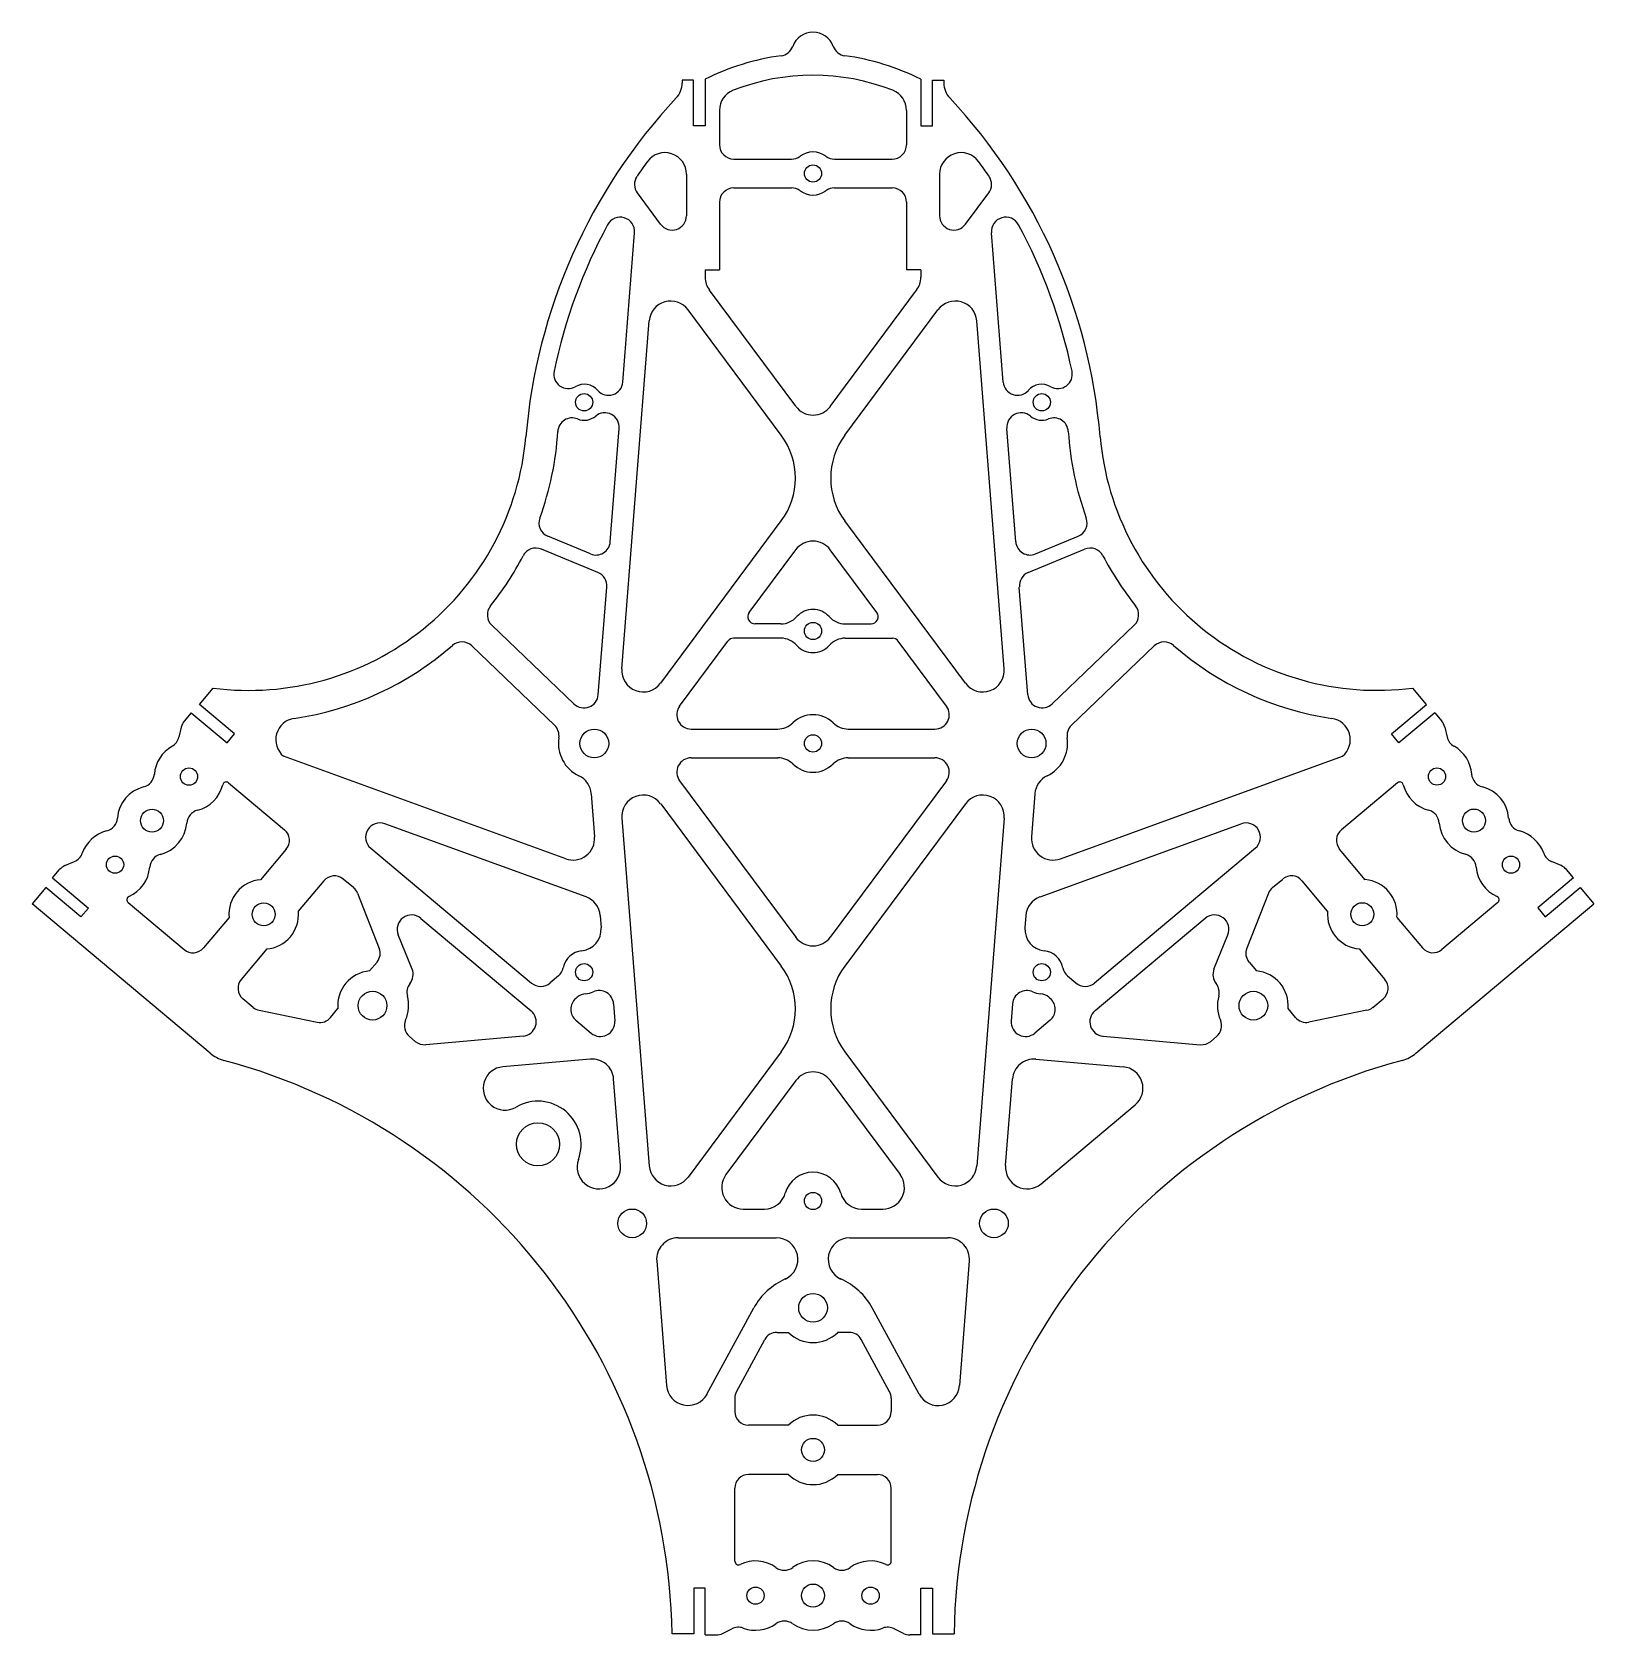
# Model space of a CAD drawing. Header units: millimetres. Extents: x 302 to 519, y 133 to 356.
import ezdxf

# ---------------------------------------------------------------- set-up
doc = ezdxf.new("R2010")
doc.units = ezdxf.units.MM
doc.layers.add('innen', color=10, linetype='Continuous')
doc.layers.add('Mittelplatte', color=250, linetype='Continuous')

msp = doc.modelspace()

# ---------------------------------------------------------------- linework, layer by layer
at = {"layer": 'innen'}
for p, q in [((397.74, 345.36), (397.74, 340.58)), ((423.74, 345.36), (423.74, 340.58)), ((399.74, 338.58), (407.74, 338.58)), ((413.74, 338.58), (421.74, 338.58)), ((393.15, 336.48), (393.15, 330.71)), ((399.74, 334.58), (407.74, 334.58)), ((413.74, 334.58), (421.75, 334.58)), ((428.34, 336.48), (428.34, 330.71)), ((389.54, 329.52), (386.32, 333.87)), ((397.74, 332.58), (397.74, 323.2)), ((423.75, 332.58), (423.75, 323.2)), ((431.95, 329.52), (435.18, 333.87)), ((384.3, 307.57), (385.94, 328.34)), ((437.19, 307.57), (435.56, 328.34)), ((395.74, 323.2), (395.74, 322.15)), ((395.74, 323.2), (397.74, 323.2)), ((425.75, 323.2), (423.75, 323.2)), ((425.75, 323.2), (425.75, 322.15)), ((408.34, 304.2), (396.33, 320.37)), ((413.15, 304.19), (425.15, 320.37)), ((406.32, 300.17), (393.37, 317.62)), ((415.17, 300.17), (428.12, 317.62)), ((384.16, 267.7), (387.97, 316.07)), ((437.33, 267.7), (433.52, 316.07)), ((382.56, 285.35), (383.8, 301.13)), ((438.94, 285.35), (437.7, 301.13)), ((389.56, 265.67), (406.32, 288.25)), ((431.93, 265.67), (415.17, 288.25)), ((379.8, 283.66), (373.87, 286.12)), ((441.7, 283.66), (447.62, 286.12)), ((380.83, 281.07), (372.98, 284.32)), ((401.88, 275.53), (408.34, 284.23)), ((419.61, 275.53), (413.15, 284.23)), ((440.66, 281.07), (448.51, 284.32)), ((380.88, 264.08), (382.06, 279.06)), ((440.61, 264.08), (439.43, 279.06)), ((377.5, 262.79), (366.08, 273.75)), ((406.27, 273.94), (402.68, 273.94)), ((415.22, 273.94), (418.81, 273.94)), ((443.99, 262.79), (455.42, 273.75)), ((374.82, 259.83), (363.31, 270.86)), ((392.2, 262.49), (398.91, 271.53)), ((406.27, 271.94), (399.71, 271.94)), ((415.22, 271.94), (421.78, 271.94)), ((429.29, 262.49), (422.58, 271.53)), ((446.68, 259.83), (458.19, 270.86)), ((393.8, 259.3), (405.84, 259.3)), ((415.64, 259.3), (427.69, 259.3)), ((376.35, 241.26), (337.11, 255.52)), ((393.8, 255.3), (405.84, 255.3)), ((415.64, 255.3), (427.69, 255.3)), ((445.14, 241.26), (484.38, 255.52)), ((392.2, 252.11), (408.34, 230.36)), ((429.29, 252.11), (413.15, 230.36)), ((379.9, 250.31), (380.37, 244.31)), ((441.6, 250.31), (441.12, 244.31)), ((389.56, 248.92), (406.32, 226.34)), ((431.93, 248.92), (415.17, 226.34)), ((379.18, 235.97), (351.22, 246.14)), ((384.16, 246.9), (387.97, 198.52)), ((437.33, 246.9), (433.52, 198.52)), ((442.31, 235.97), (470.28, 246.14)), ((349.25, 242.73), (371.6, 223.97)), ((472.25, 242.73), (449.89, 223.97)), ((356.2, 232.97), (371.54, 220.11)), ((381.15, 233.36), (381.27, 231.65)), ((440.34, 233.36), (440.22, 231.65)), ((465.29, 232.97), (449.96, 220.11)), ((355, 225.91), (353.06, 230.69)), ((466.5, 225.91), (468.43, 230.69)), ((375.35, 224.99), (374.2, 223.99)), ((446.15, 224.99), (447.29, 223.99)), ((377.95, 222), (377.75, 221.83)), ((383.01, 221.07), (383.18, 218.68)), ((438.48, 221.07), (438.31, 218.68)), ((443.55, 222), (443.74, 221.83)), ((377.78, 218.79), (379.9, 217.01)), ((443.72, 218.79), (441.6, 217.01)), ((355.43, 215.86), (354.65, 216.52)), ((370.42, 216.58), (356.89, 215.4)), ((451.07, 216.58), (464.6, 215.4)), ((466.06, 215.86), (466.84, 216.52)), ((406.32, 214.42), (393.37, 196.97)), ((415.17, 214.42), (428.12, 196.97)), ((379.77, 213.38), (367.62, 212.32)), ((441.73, 213.38), (453.88, 212.32)), ((383.97, 198.57), (383.02, 210.63)), ((408.34, 210.4), (398.64, 197.33)), ((413.15, 210.4), (422.86, 197.33)), ((437.53, 198.57), (438.47, 210.63)), ((366, 206.99), (365.95, 207.04)), ((442.45, 196.04), (455.54, 207.04)), ((379.05, 196.04), (379, 196.08)), ((401.05, 192.54), (404, 192.54)), ((417.49, 192.54), (420.45, 192.54)), ((392, 188.54), (405.64, 188.54)), ((415.85, 188.54), (429.49, 188.54)), ((389.01, 185.31), (390.37, 167.98)), ((432.48, 185.31), (431.12, 167.98)), ((396, 166.79), (402.52, 178.8)), ((425.49, 166.78), (418.98, 178.8))]:
    msp.add_line(p, q, dxfattribs=at)
msp.add_circle((372.5, 201.54), 3, dxfattribs=at)
for centre, radius, start, end in [((410.74, 319.83), 30.42, 68.611, 111.389), ((400.74, 345.36), 3, 111.389, 180), ((420.74, 345.36), 3, 0, 68.611), ((390.15, 336.48), 3, 0, 143.866), ((399.74, 340.58), 2, 180, 270), ((407.74, 340.58), 2, 270, 306.8699), ((410.74, 336.58), 3, 53.1301, 126.8699), ((413.74, 340.58), 2, 233.1301, 270), ((421.74, 340.58), 2, 270, 0.0102), ((431.34, 336.48), 3, 36.134, 180), ((449.11, 293.44), 76, 143.866, 145.773), ((372.39, 293.44), 76, 34.227, 36.134), ((387.92, 335.06), 2, 145.773, 216.5735), ((399.74, 332.58), 2, 90, 180), ((407.74, 332.58), 2, 53.1301, 90), ((413.74, 332.58), 2, 90, 126.8699), ((421.75, 332.58), 2, 0.0102, 90), ((433.57, 335.06), 2, 323.4265, 34.227), ((410.74, 336.58), 3, 233.1301, 306.8699), ((383.94, 328.5), 2, 355.5036, 151.7165), ((391.15, 330.71), 2, 216.5735, 0), ((430.34, 330.71), 2, 180, 323.4265), ((437.55, 328.5), 2, 28.2835, 184.4964), ((449.11, 293.44), 76, 151.7165, 168.1295), ((372.39, 293.44), 76, 11.8705, 28.2835), ((398.74, 322.15), 3, 180, 216.5829), ((422.74, 322.15), 3, 323.4171, 0), ((390.96, 315.84), 3, 36.5829, 175.4986), ((430.53, 315.84), 3, 4.4964, 143.4138), ((376.69, 308.66), 2, 168.1295, 299.8528), ((444.8, 308.66), 2, 240.1472, 11.8705), ((378.93, 304.76), 2.5, 41.3408, 119.8528), ((382.31, 307.73), 2, 221.3408, 355.5036), ((439.19, 307.73), 2, 184.4964, 318.6592), ((442.56, 304.76), 2.5, 60.1472, 138.6592), ((381.8, 301.29), 2, 355.5036, 129.6663), ((410.75, 305.98), 3, 216.5829, 323.4138), ((439.69, 301.29), 2, 50.3337, 184.4964), ((377.25, 300.58), 2, 68.1338, 176.5001), ((378.93, 304.76), 2.5, 248.1338, 309.6663), ((442.56, 304.76), 2.5, 230.3337, 291.8662), ((444.24, 300.58), 2, 3.4999, 111.8662), ((332.34, 303.33), 43, 340.0405, 356.5001), ((398.29, 294.21), 10, 323.4138, 36.5829), ((423.2, 294.21), 10, 143.4138, 216.5829), ((489.16, 303.33), 43, 183.4999, 199.9595), ((374.63, 287.97), 2, 160.0405, 247.4932), ((446.86, 287.97), 2, 292.5068, 19.9595), ((410.74, 282.44), 3, 36.5829, 143.4138), ((332.34, 303.33), 43, 321.3068, 332.3936), ((372.21, 282.47), 2, 67.4932, 152.3936), ((380.56, 285.51), 2, 247.4932, 355.5036), ((440.93, 285.51), 2, 184.4964, 292.5068), ((449.28, 282.47), 2, 27.6064, 112.5068), ((489.16, 303.33), 43, 207.6064, 218.6932), ((380.07, 279.22), 2, 355.5036, 67.4932), ((441.43, 279.22), 2, 112.5068, 184.4964), ((367.46, 275.19), 2, 141.3068, 226.2071), ((402.68, 274.94), 1, 143.4171, 270), ((406.27, 276.94), 3, 270, 318.1897), ((410.74, 272.94), 3, 41.8103, 138.1897), ((415.22, 276.94), 3, 221.8103, 270), ((418.81, 274.94), 1, 270, 36.5829), ((454.03, 275.19), 2, 313.7929, 38.6932), ((332.34, 303.33), 43, 278.3759, 311.1074), ((361.92, 269.42), 2, 46.2071, 131.1074), ((399.71, 270.94), 1, 90, 143.4171), ((406.27, 268.94), 3, 41.8103, 90), ((410.74, 272.94), 3, 221.8103, 318.1897), ((415.22, 268.94), 3, 90, 138.1897), ((421.78, 270.94), 1, 36.5829, 90), ((459.57, 269.42), 2, 48.8926, 133.7929), ((489.16, 303.33), 43, 228.8926, 261.6241), ((387.15, 267.46), 3, 175.4986, 323.4138), ((434.34, 267.46), 3, 216.5829, 4.4964), ((378.89, 264.24), 2, 226.2071, 355.5036), ((442.61, 264.24), 2, 184.4964, 313.7929), ((393.8, 261.3), 2, 143.4138, 270), ((410.74, 257.3), 4, 45.5847, 134.4153), ((427.69, 261.3), 2, 270, 36.5829), ((339.04, 257.82), 3, 98.3759, 229.9883), ((373.43, 258.39), 2, 351.0569, 46.2071), ((405.84, 262.3), 3, 270, 314.4153), ((415.64, 262.3), 3, 225.5847, 270), ((448.06, 258.39), 2, 133.7929, 188.9431), ((482.45, 257.82), 3, 310.0117, 81.6241), ((380.35, 257.3), 5, 171.0569, 244.5219), ((441.14, 257.3), 5, 295.4781, 8.9431), ((393.8, 253.3), 2, 90, 216.5862), ((405.84, 252.3), 3, 45.5847, 90), ((410.74, 257.3), 4, 225.5847, 314.4153), ((415.64, 252.3), 3, 90, 134.4153), ((427.69, 253.3), 2, 323.4171, 90), ((376.91, 250.08), 3, 4.4964, 64.5219), ((444.59, 250.08), 3, 115.4781, 175.5036), ((387.15, 247.13), 3, 36.5862, 184.5014), ((434.34, 247.13), 3, 355.5036, 143.4171), ((350.53, 244.26), 2, 70.0292, 230), ((470.96, 244.26), 2, 310, 109.9708), ((377.38, 244.08), 3, 250.0292, 4.4964), ((444.11, 244.08), 3, 175.5036, 289.9708), ((378.16, 233.15), 3, 4, 70.0292), ((443.33, 233.15), 3, 109.9708, 176), ((354.92, 231.44), 2, 50, 202), ((466.58, 231.44), 2, 338, 130), ((378.28, 231.44), 3, 276.2247, 4), ((410.74, 232.15), 3, 216.5862, 323.4171), ((443.21, 231.44), 3, 176, 263.7753), ((378.93, 225.48), 3, 96.2247, 168.24), ((442.56, 225.48), 3, 11.76, 83.7753), ((353.14, 225.16), 2, 321.4352, 22), ((374.03, 226.5), 2, 311, 348.24), ((398.29, 220.38), 10, 323.4171, 36.5862), ((423.2, 220.38), 10, 143.4171, 216.5862), ((447.46, 226.5), 2, 191.76, 229), ((468.35, 225.16), 2, 158, 218.5648), ((356.27, 222.66), 2, 141.4352, 195.1501), ((372.89, 225.5), 2, 230, 311), ((448.61, 225.5), 2, 229, 310), ((465.23, 222.66), 2, 344.8499, 38.5648), ((349.51, 220.83), 5, 336.5641, 15.1501), ((379.06, 220.32), 2, 131, 230), ((379.26, 220.49), 2, 93.76, 131), ((378.93, 225.48), 3, 273.76, 294.6666), ((381.02, 220.93), 2, 4, 114.6666), ((440.48, 220.93), 2, 65.3334, 176), ((442.56, 225.48), 3, 245.3334, 266.24), ((442.24, 220.49), 2, 49, 86.24), ((442.43, 220.32), 2, 310, 49), ((471.98, 220.83), 5, 164.8499, 203.4359), ((355.93, 218.05), 2, 156.5641, 230), ((370.25, 218.58), 2, 275, 50), ((381.18, 218.54), 2, 230, 4), ((440.31, 218.54), 2, 176, 310), ((451.24, 218.58), 2, 130, 265), ((465.56, 218.05), 2, 310, 23.4359), ((356.72, 217.39), 2, 230, 275), ((464.77, 217.39), 2, 265, 310), ((367.88, 209.33), 3, 95, 229.9883), ((380.03, 210.4), 3, 4.4964, 95), ((441.47, 210.4), 3, 85, 175.5036), ((453.62, 209.33), 3, 310.0117, 85), ((410.75, 208.61), 3, 36.5862, 143.4171), ((372.5, 201.54), 6, 339.4595, 120.5171), ((367.93, 209.29), 3, 229.9883, 300.5171), ((380.93, 198.38), 3, 159.4595, 229.9883), ((380.98, 198.34), 3, 229.9883, 4.4964), ((390.96, 198.76), 3, 184.5014, 323.4171), ((430.53, 198.76), 3, 216.5862, 355.5036), ((440.52, 198.34), 3, 175.5036, 310.0117), ((401.05, 195.54), 3, 143.4171, 270), ((410.74, 193.66), 4, 15.6118, 164.3882), ((420.45, 195.54), 3, 270, 36.5862), ((404, 195.54), 3, 270, 344.3882), ((417.49, 195.54), 3, 195.6118, 270), ((392, 185.54), 3, 90, 184.5014), ((405.64, 185.54), 3, 294.2634, 90), ((415.85, 185.54), 3, 90, 245.7366), ((429.49, 185.54), 3, 355.5036, 90), ((410.75, 174.22), 9.42, 114.2634, 150.8794), ((410.75, 174.22), 9.42, 29.1206, 65.7366), ((393.37, 168.22), 3, 184.5014, 331.5344), ((428.13, 168.21), 3, 208.4656, 355.5036)]:
    msp.add_arc(centre, radius, start, end, dxfattribs=at)
at = {"layer": 'Mittelplatte'}
for p, q in [((394.14, 349.56), (392.54, 349.56)), ((392.54, 349.56), (392.54, 349.14)), ((394.14, 343.2), (394.14, 349.56)), ((395.74, 349.7), (395.74, 343.2)), ((425.74, 349.7), (425.74, 343.2)), ((427.34, 343.2), (427.34, 349.56)), ((427.34, 349.56), (428.94, 349.56)), ((428.94, 349.56), (428.94, 349.14)), ((395.74, 343.2), (394.14, 343.2)), ((425.74, 343.2), (427.34, 343.2)), ((325.42, 262.71), (327.35, 265)), ((496.06, 262.71), (494.13, 265.01)), ((324.28, 261.57), (323.31, 260.41)), ((324.28, 261.57), (329.26, 257.39)), ((330.29, 258.62), (325.42, 262.71)), ((491.19, 258.62), (496.06, 262.71)), ((497.2, 261.58), (492.22, 257.4)), ((497.2, 261.58), (498.18, 260.42)), ((322.89, 259.58), (322.57, 258.19)), ((498.59, 259.58), (498.91, 258.19)), ((329.26, 257.39), (330.29, 258.62)), ((492.22, 257.4), (491.19, 258.62)), ((329.47, 251.82), (337.27, 245.28)), ((492.01, 251.83), (484.21, 245.28)), ((306.72, 240.31), (308.03, 240.87)), ((333.94, 238.35), (337.51, 242.6)), ((487.54, 238.35), (483.97, 242.6)), ((514.76, 240.31), (513.45, 240.87)), ((305, 238.59), (305.97, 239.75)), ((305, 238.59), (309.98, 234.41)), ((516.49, 238.6), (511.51, 234.42)), ((516.49, 238.6), (515.51, 239.76)), ((304.08, 237.27), (302.15, 234.98)), ((308.95, 233.19), (304.08, 237.27)), ((339.18, 233.95), (342.75, 238.2)), ((346.86, 237.24), (345.43, 238.44)), ((347.4, 236.48), (350.43, 228.8)), ((474.08, 236.48), (471.05, 228.81)), ((474.63, 237.24), (476.06, 238.44)), ((482.3, 233.96), (478.74, 238.21)), ((512.53, 233.19), (517.4, 237.28)), ((517.4, 237.28), (519.33, 234.98)), ((326.91, 214.21), (302.15, 234.98)), ((309.98, 234.41), (308.95, 233.19)), ((315.5, 235.17), (323.3, 228.63)), ((494.58, 214.21), (519.33, 234.98)), ((505.98, 235.18), (498.18, 228.63)), ((511.51, 234.42), (512.53, 233.19)), ((329.55, 233.11), (325.98, 228.86)), ((491.94, 233.11), (495.5, 228.86)), ((334.79, 228.71), (331.22, 224.46)), ((486.7, 228.72), (490.26, 224.47)), ((350.12, 226.88), (349.08, 225.65)), ((471.37, 226.89), (472.4, 225.65)), ((332.88, 220.59), (331.46, 221.79)), ((488.6, 220.59), (490.03, 221.79)), ((333.73, 220.18), (341.81, 218.53)), ((343.65, 219.17), (344.68, 220.41)), ((477.84, 219.18), (476.8, 220.41)), ((487.76, 220.19), (479.67, 218.54)), ((400.11, 167.13), (404.04, 174.39)), ((405.71, 175.38), (407.33, 175.38)), ((415.78, 175.38), (414.17, 175.38)), ((421.38, 167.13), (417.45, 174.39)), ((399.88, 166.23), (399.88, 164.36)), ((421.61, 166.23), (421.61, 164.36)), ((407.33, 162.46), (401.78, 162.46)), ((414.17, 162.46), (419.71, 162.46)), ((407.33, 155.62), (401.78, 155.62)), ((414.17, 155.62), (419.71, 155.62)), ((399.88, 143.54), (399.88, 153.72)), ((421.61, 143.54), (421.61, 153.72)), ((395.75, 139.79), (394.15, 139.79)), ((394.15, 139.79), (394.15, 133.44)), ((395.75, 133.29), (395.75, 139.79)), ((425.75, 133.29), (425.75, 139.79)), ((425.75, 139.79), (427.35, 139.79)), ((427.35, 139.79), (427.35, 133.44)), ((398.17, 133.51), (399.44, 134.16)), ((423.32, 133.51), (422.05, 134.16)), ((394.15, 133.44), (391.14, 133.44)), ((395.75, 133.29), (397.26, 133.29)), ((425.75, 133.29), (424.23, 133.29)), ((427.35, 133.44), (430.35, 133.44))]:
    msp.add_line(p, q, dxfattribs=at)
for centre, radius in [((410.74, 336.58), 1.2), ((378.92, 304.76), 1.2), ((442.56, 304.76), 1.2), ((410.74, 272.94), 1.2), ((380.34, 257.3), 2), ((441.14, 257.3), 2), ((410.74, 257.3), 1.2), ((323.97, 252.69), 1.2), ((497.51, 252.7), 1.2), ((318.83, 246.56), 1.6), ((502.65, 246.57), 1.6), ((313.69, 240.44), 1.2), ((507.8, 240.44), 1.2), ((334.36, 233.53), 1.6), ((487.12, 233.54), 1.6), ((378.92, 225.48), 1.2), ((442.56, 225.48), 1.2), ((349.5, 220.83), 2), ((471.98, 220.83), 2), ((410.74, 193.66), 1.2), ((385.6, 190.54), 2), ((435.9, 190.54), 2), ((410.75, 178.8), 2), ((410.75, 159.04), 1.6), ((402.75, 138.76), 1.2), ((410.75, 138.77), 1.6), ((418.75, 138.76), 1.2)]:
    msp.add_circle(centre, radius, dxfattribs=at)
for centre, radius, start, end in [((410.74, 353.25), 3, 19.7047, 160.2953), ((410.74, 319.83), 33.42, 97.636, 116.6646), ((406.04, 354.94), 2, 277.636, 340.2953), ((415.45, 354.94), 2, 199.7047, 262.364), ((410.74, 319.83), 33.42, 63.3354, 82.364), ((389.54, 349.14), 3, 316.9149, 0), ((431.94, 349.14), 3, 180, 223.0851), ((449.1, 293.44), 78.55, 136.9149, 175.235), ((372.39, 293.44), 78.55, 4.765, 43.0851), ((332.32, 303.33), 38.65, 262.6037, 354.9991), ((489.16, 303.33), 38.64, 184.9958, 277.4037), ((324.84, 259.13), 2, 140, 166.939), ((496.64, 259.13), 2, 13.061, 40), ((324.01, 252.66), 4.87, 119.5433, 175.627), ((320.62, 258.64), 2, 299.5433, 346.939), ((500.86, 258.65), 2, 193.061, 240.4567), ((497.48, 252.67), 4.87, 4.373, 60.4567), ((317.16, 253.19), 2, 284.4013, 355.627), ((504.32, 253.19), 2, 184.373, 255.5987), ((318.87, 246.54), 4.87, 104.4013, 175.5987), ((323.94, 252.72), 4.87, 284.4013, 346.1589), ((329.15, 251.44), 0.5, 50, 166.1589), ((492.33, 251.44), 0.5, 13.8411, 130), ((497.55, 252.73), 4.87, 193.8411, 255.5987), ((502.62, 246.54), 4.87, 4.4013, 75.5987), ((325.65, 246.07), 2, 104.4013, 175.627), ((495.84, 246.07), 2, 4.373, 75.5987), ((312.02, 247.06), 2, 284.373, 355.5987), ((318.8, 246.59), 4.87, 284.373, 355.627), ((336.05, 243.82), 1.9, 320, 50), ((485.43, 243.82), 1.9, 130, 220), ((502.69, 246.6), 4.87, 184.373, 255.627), ((509.47, 247.07), 2, 184.4013, 255.627), ((313.72, 240.41), 4.87, 104.373, 160.4567), ((507.76, 240.41), 4.87, 19.5433, 75.627), ((307.25, 242.71), 2, 293.061, 340.4567), ((320.5, 239.94), 2, 104.373, 175.5987), ((500.98, 239.94), 2, 4.4013, 75.627), ((514.23, 242.71), 2, 199.5433, 246.939), ((307.51, 238.47), 2, 113.061, 140), ((313.65, 240.47), 4.87, 293.8411, 355.5987), ((344.2, 236.98), 1.9, 50, 140), ((477.28, 236.99), 1.9, 40, 130), ((507.83, 240.47), 4.87, 184.4013, 246.1589), ((513.98, 238.47), 2, 40, 66.939), ((334.36, 233.53), 4.84, 95, 185), ((345.63, 235.78), 1.9, 21.5344, 50), ((475.85, 235.79), 1.9, 130, 158.4656), ((487.12, 233.54), 4.84, 355, 85), ((315.82, 235.56), 0.5, 113.8411, 230), ((505.66, 235.56), 0.5, 310, 66.1589), ((334.36, 233.53), 4.84, 275, 5), ((487.12, 233.54), 4.84, 175, 265), ((324.53, 230.08), 1.9, 230, 320), ((348.66, 228.11), 1.9, 320, 21.5344), ((472.82, 228.11), 1.9, 158.4656, 220), ((496.96, 230.09), 1.9, 220, 310), ((349.5, 220.83), 4.84, 95, 185), ((471.98, 220.83), 4.84, 355, 85), ((332.68, 223.24), 1.9, 140, 230), ((488.81, 223.25), 1.9, 310, 40), ((334.11, 222.04), 1.9, 230, 258.4656), ((342.19, 220.39), 1.9, 258.4656, 320), ((479.29, 220.4), 1.9, 220, 281.5344), ((487.38, 222.05), 1.9, 281.5344, 310), ((330.13, 218.04), 5, 230, 255.0428), ((491.37, 218.04), 5, 284.9572, 310), ((307.15, 132.05), 84, 0.9438, 75.0428), ((514.34, 132.05), 84, 104.9572, 179.0562), ((405.71, 173.48), 1.9, 90, 151.5344), ((410.75, 178.8), 4.84, 225, 315), ((415.78, 173.48), 1.9, 28.4656, 90), ((401.78, 166.23), 1.9, 151.5344, 180), ((419.71, 166.23), 1.9, 0, 28.4656), ((401.78, 164.36), 1.9, 180, 270), ((410.75, 159.04), 4.84, 45, 135), ((419.71, 164.36), 1.9, 270, 0), ((401.78, 153.72), 1.9, 90, 180), ((410.75, 159.04), 4.84, 225, 315), ((419.71, 153.72), 1.9, 0, 90), ((400.38, 143.54), 0.5, 180, 296.1589), ((402.75, 138.72), 4.87, 54.4013, 116.1589), ((410.75, 138.72), 4.87, 54.373, 125.627), ((418.75, 138.72), 4.87, 63.8411, 125.5987), ((421.11, 143.54), 0.5, 243.8411, 0), ((406.75, 144.3), 2, 234.4013, 305.627), ((414.75, 144.3), 2, 234.373, 305.5987), ((400.35, 132.37), 2, 69.5433, 116.939), ((402.75, 138.81), 4.87, 249.5433, 305.627), ((406.75, 133.23), 2, 54.4013, 125.627), ((410.75, 138.81), 4.87, 234.4013, 305.5987), ((414.75, 133.23), 2, 54.373, 125.5987), ((418.75, 138.81), 4.87, 234.373, 290.4567), ((421.15, 132.37), 2, 63.061, 110.4567), ((397.26, 135.29), 2, 270, 296.939), ((424.23, 135.29), 2, 243.061, 270)]:
    msp.add_arc(centre, radius, start, end, dxfattribs=at)

doc.saveas('drawing.dxf')
